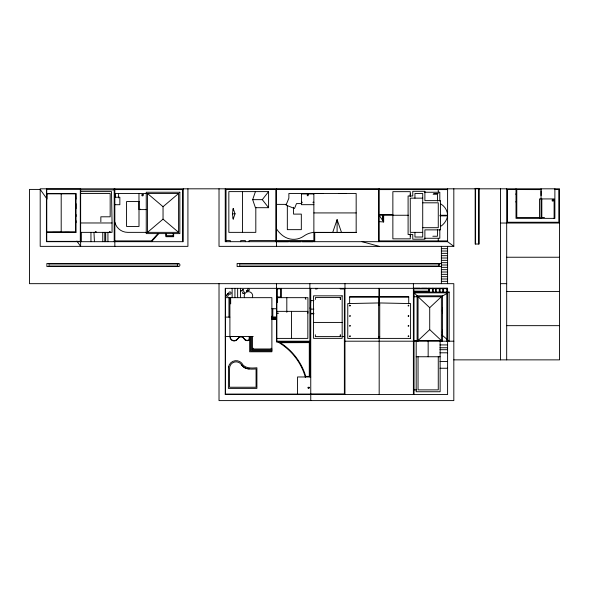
<?xml version="1.0" encoding="UTF-8"?>
<svg xmlns="http://www.w3.org/2000/svg" width="589" height="589" viewBox="0 0 589 589"><rect width="100%" height="100%" fill="white"/><g stroke="black" fill="none" stroke-linecap="round" stroke-linejoin="round"><path stroke-width="0.88" d="M307.929 313.215L307.929 297.666L276.55 297.666M232.427 213.807L233.207 208.521L235.04 213.807L233.207 219.093L232.427 213.807L235.04 213.807M255.81 207.328L255.81 232.361L228.841 232.361L228.841 191.616L268.584 191.616L268.584 207.696L255.42 207.696L252.666 199.656L255.42 191.616M341.546 232.574L337.099 219.623L332.66 232.574M252.328 297.666L252.438 297.452A4.27 4.27 0 0 0 248.337 291.658A4.27 4.27 0 0 0 244.553 297.666M252.666 199.656L262.304 199.656L268.584 191.616M157.874 233.671L151.425 240.908L114.84 240.908M151.513 241.689L158.728 233.693M252.453 336.54L252.453 348.975L253.226 348.202M429.712 329.619L441.375 340.589L418.05 340.589L429.712 329.619L429.712 307.694L441.375 296.731L441.375 341.2M178.592 232.361L163.043 219.145L163.043 206.702L178.592 193.487L178.592 232.361L147.493 232.361L147.493 193.487L178.592 193.487M147.493 232.361L163.043 219.145M442.155 296.267L449.149 292.078L449.149 341.2L442.022 335.045M276.55 189.29L379.176 189.29M114.84 189.599L183.26 189.599M379.176 189.599L447.596 189.599M541.048 189.599L507.46 189.533L507.46 222.252L558.836 222.252L558.77 189.533L554.882 189.533M80.634 189.901L114.214 189.901M378.587 190.836L378.587 209.993M541.048 190.888L541.048 195.555M80.634 191.616L111.505 191.616L112.043 221.744L112.043 232.361L80.634 232.361M424.544 192.242L439.814 192.242L439.814 201.055M315.925 193.487L323.074 193.487M339.05 193.487L346.199 193.487M46.421 193.487L75.966 193.487L75.966 232.361L46.421 232.361M80.634 193.487L110.172 193.487L110.172 216.804L100.844 216.804L100.844 221.744M114.84 193.487L146.639 193.487M433.695 193.487L438.268 193.487M75.966 193.862L46.759 193.825L46.759 232.022L75.628 232.022L75.628 193.825M301.428 193.95L313.871 193.95M410.275 194.039L410.342 196.623M515.699 194.09L516.259 194.09M433.143 194.26L437.487 194.26L437.487 201.107M114.84 197.249L119.847 197.249L119.847 204.714L114.84 204.714M422.718 198.147L410.275 198.147L410.275 232.361L422.718 232.361M75.966 199.082L75.716 193.862M515.699 201.865L516.259 201.865M301.428 202.167L302.15 202.167L302.15 202.815M313.93 202.226L313.09 202.167L313.09 202.815M422.718 202.815L438.268 202.815L438.268 227.693L422.718 227.693M301.428 203.595L296.488 203.595L294.5 208.513L286.055 205.097L288.868 198.147L288.868 193.487L356.168 193.487L356.168 232.574M75.966 203.676L75.966 208.683M276.55 204.376L286.35 204.376M313.871 204.677L301.428 204.677L301.428 193.487M146.639 209.596L138.975 209.596L138.975 193.487M378.587 211.076L378.587 230.233M313.871 212.923L356.168 212.923M75.966 214.536L75.966 216.553M379.176 214.58L392.9 214.58M408.449 215.257L379.176 215.257L383.667 221.987L379.176 221.619M439.961 215.257L447.596 215.257A13.65 13.65 0 0 0 440.778 203.941M439.961 215.868L447.596 215.868A15.903 15.903 0 0 1 440.572 226.463M382.975 216.03L382.975 218.21M540.15 217.584L516.789 217.584L516.789 189.599M544.457 217.584L541.821 217.584L541.821 198.927M382.975 218.902L382.975 220.455M75.966 220.698L75.966 222.716M80.634 222.973L112.043 222.973M500.466 223.032L559.55 223.032M378.587 231.367L378.587 240.791M46.421 232.265L75.966 232.265M146.595 232.361L127.725 232.361A13.245 13.245 0 0 1 114.84 222.171M313.562 232.449L356.168 232.361M356.168 232.486L313.562 232.361M314.651 233.111L314.651 241.011M173.114 235.998L166.37 235.998L166.37 233.605M410.275 236.233L410.342 234.069M432.834 236.248L437.436 236.248L437.436 229.401M424.514 238.265L439.814 238.265L439.814 229.46M276.55 240.548L313.871 240.548L313.871 193.487M226.029 240.584L230.351 240.584L230.351 241.689M275.799 240.584L249.11 240.584L249.11 241.689M379.176 240.908L447.596 240.908M453.817 188.819L453.817 246.357L447.596 241.689L225.241 241.689L225.241 188.819M453.817 246.357L219.02 246.357L219.02 188.819M441.375 248.683L447.596 248.683M441.375 251.017L447.596 251.017M441.375 253.351L447.596 253.351M441.375 255.685L447.596 255.685M506.68 257.238L559.55 257.238M441.375 258.011L447.596 258.011M441.375 260.345L447.596 260.345M441.375 262.679L447.596 262.679M441.375 263.46L237.124 263.46L237.124 266.567L441.375 266.567M441.375 265.013L447.596 265.013M441.375 267.347L447.596 267.347M441.375 269.674L447.596 269.674M441.375 272.008L447.596 272.008M441.375 274.341L447.596 274.341M441.375 276.675L447.596 276.675M441.375 279.009L447.596 279.009M441.375 281.336L447.596 281.336M500.466 283.67L506.68 283.67M413.39 288.271L447.596 288.271L447.596 394.542L225.241 394.542L225.241 288.338L413.39 288.338M428.578 288.338L447.596 288.338M428.888 288.647L447.596 288.647M276.867 288.816L280.769 288.816L280.769 296.952L276.867 296.952M428.578 288.801L413.853 288.801L413.853 291.253M446.941 288.838L447.596 288.838M413.39 291.135L428.888 291.135M506.68 291.445L559.55 291.445M449.149 292.078L413.39 292.07L417.468 296.149M414.163 292.078L426.48 292.07M413.39 296.731L417.277 296.731M418.05 341.2L418.05 296.731L441.375 296.731M349.638 297.047L408.722 297.047M340.368 299.389L340.368 297.57L315.424 297.57L315.365 299.499M225.55 297.666L271.89 297.666L271.89 351.78L249.655 351.78L249.655 336.54M306.096 299.065L305.382 299.065L305.382 297.666M310.764 300.618L313.871 300.618M310.764 301.553L310.764 302.334M276.867 302.334L277.426 302.334L277.426 297.666M378.653 304.815L379.728 304.815M309.873 308.054L310.764 308.054M442.464 308.069L442.464 313.046M271.89 308.746L276.55 308.746M310.764 309.115L313.871 309.115M276.867 311.353L307.841 311.353L307.841 338.403L276.867 338.403M276.867 313.215L278.671 313.215M310.727 313.37L313.878 313.37M310.727 313.834L313.878 313.834M271.89 316.241L272.817 316.241L272.817 308.746M225.241 317.103L229.901 317.103M271.89 317.103L276.55 317.103M271.89 317.287L276.55 317.287M271.89 317.721L276.55 317.721M271.89 317.913L276.55 317.913M271.89 318.347L276.55 318.347M271.89 318.531L276.55 318.531M271.89 318.966L276.55 318.966M271.89 319.157L276.55 319.157M313.562 322.426L342.172 322.426M506.68 325.658L559.55 325.658M442.464 329.501L442.464 334.478M225.241 336.54L253.226 336.54M340.302 336.599L340.302 334.766L340.368 336.599L315.365 336.599L315.365 334.766M341.929 336.54L344.374 336.54M378.653 336.54L379.728 336.54M417.586 340.597L414.008 340.597L414.008 296.731M276.55 341.2L309.873 341.2M344.97 341.2L453.817 341.2M309.873 342.032L276.55 342.032L276.55 283.67M439.961 344.926L447.596 344.926M439.961 347.746L447.596 347.746M252.453 348.975L271.89 348.975L271.109 348.202M439.961 349.697L447.596 349.697M271.89 349.91L251.518 349.91L251.518 336.54M271.89 350.845L250.583 350.845L250.583 336.54M439.961 352.804L447.596 352.804M416.187 356.75L440.13 356.75M453.817 359.864L559.55 359.864L559.55 188.819L40.199 188.819L40.199 246.357L187.92 246.357L187.92 188.819M439.961 361.447L447.596 361.447M439.961 368.25L447.596 368.25M241.254 364.422C244.141 369.62 251.024 369.34 256.068 368.92L256.068 387.238L229.541 387.238L229.541 368.92A6.575 6.575 0 0 1 240.923 363.936L241.902 365.342M310.764 376.967L297.541 376.967L297.541 394.07M414.038 389.874L416.445 389.874M310.764 393.923L344.374 393.923L344.374 288.956L340.302 288.956L340.302 288.338M225.241 394.07L310.764 394.07M362.073 241.689L379.176 246.357M277.956 342.032L279.93 343.196A59.887 59.887 0 0 1 305.316 376.967L305.316 377.424M147.493 193.487L163.043 206.702M418.05 296.731L429.712 307.694M262.304 199.656L268.584 207.696M46.59 198.405L40.199 189.415L29.45 189.415L29.45 283.67L453.817 283.67L453.817 400.601L219.02 400.601L219.02 283.67M76.909 241.107L80.634 246.357L80.634 188.819M93.968 232.361L94.439 241.689M554.882 188.819L554.882 218.364L516.016 218.364L516.016 188.819M554.109 218.364L554.109 198.927L539.495 198.927L539.495 218.364M541.048 188.819L541.048 218.364M506.68 188.819L506.68 359.864M500.466 188.819L500.466 359.864M478.695 188.819L478.695 244.023M475.581 188.819L475.581 244.023M447.596 188.819L447.596 241.689M447.596 246.357L447.596 283.67M446.97 288.271L446.97 288.838M446.815 288.338L446.815 292.078M446.815 341.2L446.815 292.851L414.163 292.851L414.163 296.731M443.443 288.338L443.443 292.078M442.663 288.338L442.663 292.078M442.464 341.2L442.464 295.803L417.115 295.803L417.115 341.2M442.368 309.63L442.368 311.5M442.368 331.195L442.368 333.05M441.375 246.357L441.375 283.67M440.13 341.2L440.13 391.737L416.187 391.737L416.187 341.2M440.064 288.338L440.064 292.078M439.291 288.338L439.291 292.078M438.268 189.599L438.268 191.933M438.268 238.582L438.268 240.908M438.268 356.75L438.268 389.874L418.05 389.874L418.05 356.75M436.302 288.338L436.302 292.078M435.521 288.338L435.521 292.078M433.313 288.338L433.313 292.078M432.532 288.271L432.54 292.078M429.359 288.338L429.359 292.078M428.888 288.271L428.888 292.07M428.578 288.271L428.578 292.078M428.159 341.2L428.159 356.75M427.283 288.271L421.555 288.271M420.171 288.271L414.133 288.271M414.943 198.147L414.943 193.487L422.718 193.487L422.718 237.021L414.943 237.021L414.943 232.361M414.038 341.2L414.038 394.542M413.39 283.67L413.39 394.542M410.275 196.593L410.275 191.661L392.863 191.661L392.863 238.847L410.275 238.847L410.275 233.914M408.722 303.887L408.722 296.731L349.638 296.731L349.638 303.887M383.667 215.257L383.667 221.987M379.493 288.338L379.493 297.047M379.485 296.731L379.485 305.441M379.176 188.819L379.176 241.689M379.176 296.731L379.176 305.441M379.176 336.54L379.176 394.542M378.911 288.338L378.911 297.047M378.837 296.731L378.837 304.815M378.587 189.29L378.587 241.689M344.97 283.67L344.97 394.542M340.302 297.57L340.302 299.499M337.099 219.623L337.099 232.574M317.044 288.338L317.044 288.956L315.454 288.956L315.454 288.338M314.651 232.361L314.651 241.689M313.024 241.689L302.29 241.689M310.727 288.338L310.764 400.601M309.873 283.67L309.873 376.967M300.765 241.689L290.038 241.689M293.558 207.291L293.558 214.109L301.325 214.109L301.325 229.651L287.336 229.651L287.336 205.613M291.481 311.353L291.481 338.403M288.367 241.689L277.64 241.689M286.814 297.666L286.814 312.31M281.189 288.338L281.189 297.666M277.08 288.338L277.08 297.666M276.867 288.338L276.867 341.2M276.55 188.819L276.55 246.357M275.799 241.689L275.799 189.319L226.029 189.319L226.029 241.689M249.309 336.54L249.022 339.779A3.269 3.269 0 0 1 244.56 339.021L242.27 336.805A3.806 3.806 0 0 0 239.568 336.805L236.94 339.448A3.873 3.873 0 0 1 230.336 337.607L230.277 336.54M245.377 241.689L245.377 240.584L240.68 240.584L240.68 241.689M242.506 191.616L242.506 232.361M240.437 288.338L240.437 297.666M237.779 336.54L231.558 336.54M237.639 288.338L237.639 297.666M234.93 288.338L234.93 297.666M233.207 208.521L233.207 210.28M233.207 217.326L233.207 219.093M232.132 288.338L232.132 297.666M230.674 298.446L230.674 303.887M229.901 297.666L229.901 336.54A4.219 4.219 0 0 0 237.86 338.756A3.46 3.46 0 0 1 243.986 338.756A3.615 3.615 0 0 0 249.655 339.72M228.966 297.666L228.966 317.103M225.55 288.338L225.55 394.07M183.26 188.819L183.26 241.689L46.421 241.689L46.421 188.819M182.48 189.599L182.48 241.689M173.652 233.605L173.652 236.712L165.877 236.712L165.877 233.605M173.203 233.605L173.203 236.093L166.267 236.093L166.267 233.605M140.528 209.154L140.528 209.596M118.603 193.487L118.603 197.904M115.253 193.487L115.253 197.249M114.84 188.819L114.84 246.357M114.214 188.819L114.214 241.689M110.172 232.361L110.172 231.58L109.399 231.58L109.399 232.361M107.927 232.361L107.927 241.689M105.703 232.361L105.703 241.689M104.754 232.361L104.754 241.689M102.758 232.361L102.758 241.689M96.117 232.361L96.117 231.58L95.344 231.58L95.344 232.361M90.956 232.361L90.956 241.689M81.282 232.361L81.282 241.689M69.414 232.361L64.753 232.361M61.197 193.825L61.197 232.022M60.269 232.361L52.657 232.361M46.987 193.487L46.987 199.082M46.745 193.487L46.745 189.143L80.31 189.143L80.31 241.365L46.745 241.365L46.745 232.361M276.55 228.907A25.82 25.82 0 0 0 283.309 236.042A17.685 17.685 0 0 0 303.895 236.042A20.129 20.129 0 0 1 313.871 232.361M249.199 368.92A9.269 9.269 0 0 1 242.189 365.703M242.359 289.854C243.522 292.343 244.148 287.771 242.359 289.854M228.51 366.895L228.392 388.387L256.907 388.387L256.907 367.772C251.783 368.206 244.494 368.751 241.777 363.148A7.731 7.731 0 0 0 228.51 366.895M240.732 290.73C241.262 292.394 242.02 289.56 240.732 290.73M246.577 290.885C247.108 292.549 247.873 289.714 246.577 290.885M227.612 293.602C227.958 295.442 229.143 292.527 227.612 293.602M178.202 263.982L178.099 263.997A1.053 1.053 0 0 0 178.099 266.029L49.005 266.044L49.005 263.982L178.202 263.982M439.652 263.982L439.549 263.997A1.053 1.053 0 0 0 439.549 266.029L239.701 266.044L239.701 263.982L439.652 263.982M378.653 302.952L347.768 303.578L347.768 338.403L378.653 338.403L378.653 302.952M479.115 188.399L475.161 188.399L475.161 244.023L479.115 244.023L479.115 188.399M424.89 191.307L412.764 191.307L412.764 195.975L408.096 195.975L408.096 234.532L412.764 234.532L412.764 239.2L424.89 239.2L424.89 229.872L440.439 229.872L440.439 200.635L424.89 200.635L424.89 191.307M179.836 192.242L146.249 192.242L146.249 233.605L179.836 233.605L179.836 192.242M142.95 194.495L142.082 194.495L142.082 195.776L142.95 195.776L142.95 194.495M308.18 194.422L307.303 194.422L307.303 195.725L308.18 195.725L308.18 194.422M142.825 194.62L142.207 194.62L142.207 195.651L142.825 195.651L142.825 194.62M553.336 199.774L552.188 199.774L552.188 200.923L553.336 200.923L553.336 199.774M553.1 200.046L552.453 200.046L552.453 200.702L553.1 200.702L553.1 200.046M139.004 201.563L126.569 201.563L126.569 226.441L139.004 226.441L139.004 201.563M382.975 215.802L382.909 218.438L382.975 215.802M382.975 218.681L382.909 220.676L382.975 218.681M178.371 263.46L46.892 263.46L46.892 266.567L178.371 266.567A1.553 1.553 0 0 0 179.932 265.013A1.553 1.553 0 0 0 178.371 263.46M342.172 295.847L313.562 295.847L313.562 338.358L342.172 338.358L342.172 295.847M350.161 305.441L349.638 305.441L349.638 305.963L350.161 305.963L350.161 305.441M408.722 305.441L408.17 305.441L408.17 305.993L408.722 305.993L408.722 305.441M408.722 315.77L408.17 315.77L408.17 316.322L408.722 316.322L408.722 315.77M350.161 315.8L349.638 315.8L349.638 316.322L350.161 316.322L350.161 315.8M350.161 325.658L349.638 325.658L349.638 326.181L350.161 326.181L350.161 325.658M408.722 325.658L408.17 325.658L408.17 326.21L408.722 326.21L408.722 325.658M350.161 336.01L349.638 336.01L349.638 336.54L350.161 336.54L350.161 336.01M408.722 335.988L408.17 335.988L408.17 336.54L408.722 336.54L408.722 335.988M410.585 338.403L379.728 338.403L379.728 302.952L410.585 303.578L410.585 338.403M309.291 342.614L280.246 342.702A60.468 60.468 0 0 1 304.646 373.036L305.743 376.386L309.291 376.386L309.291 342.614M309.144 387.29L308.084 387.29L308.084 388.092L309.144 388.092L309.144 387.29M308.982 387.415L308.268 387.415L308.268 387.974L308.982 387.974L308.982 387.415M242.926 293.219A0.898 0.898 0 0 0 244.435 292.814A0.898 0.898 0 0 0 243.331 291.71A0.898 0.898 0 0 0 242.926 293.219M248.043 290.568A0.869 0.869 0 0 0 249.346 289.81A0.869 0.869 0 0 0 248.043 289.059A0.869 0.869 0 0 0 248.043 290.568M226.912 296.112A0.898 0.898 0 0 0 228.267 295.332A0.898 0.898 0 0 0 226.912 294.552A0.898 0.898 0 0 0 226.912 296.112M229.047 293.911A1.185 1.185 0 0 0 231.028 293.381A1.185 1.185 0 0 0 229.577 291.938A1.185 1.185 0 0 0 229.047 293.911"/></g></svg>
